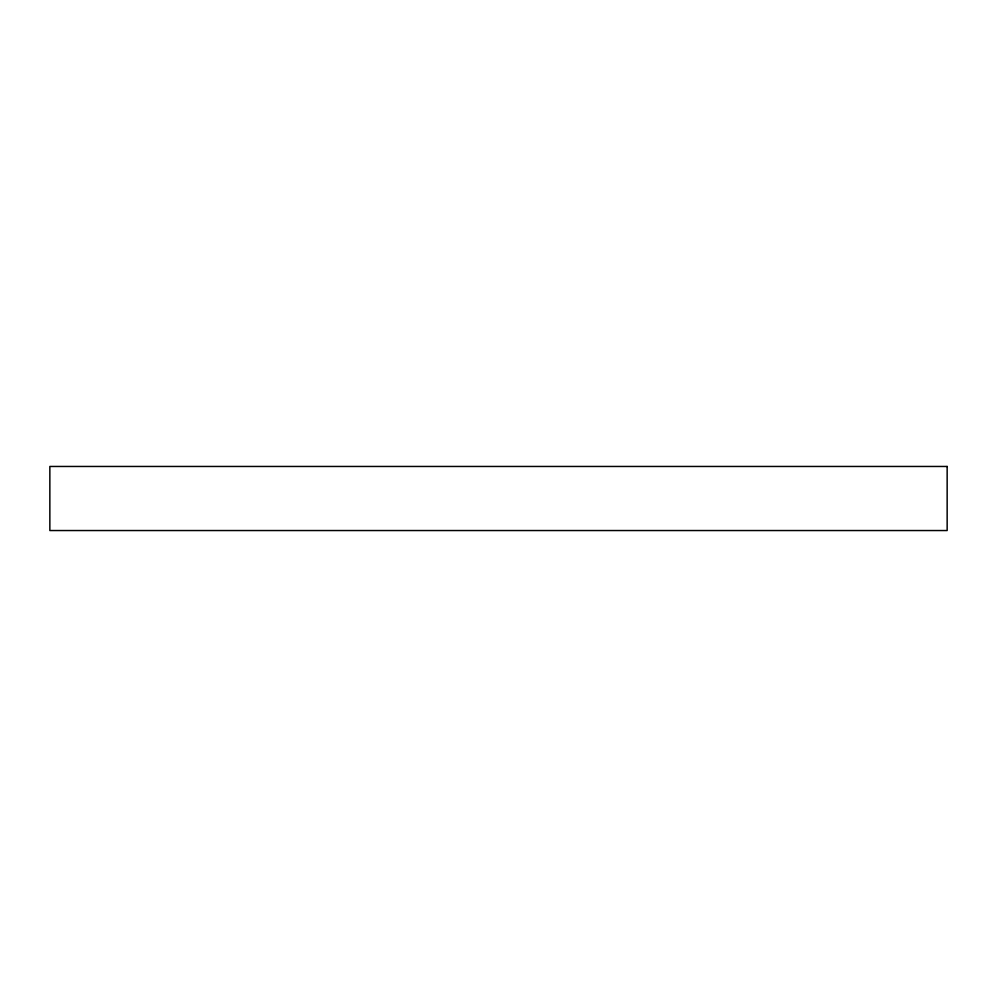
<?xml version="1.0" encoding="UTF-8"?>
<svg xmlns="http://www.w3.org/2000/svg" width="997" height="997" viewBox="0 0 997 997"><rect width="100%" height="100%" fill="white"/><g stroke="black" fill="none" stroke-linecap="round" stroke-linejoin="round"><path stroke-width="1.5" d="M947.15 466.459L49.85 466.459L49.85 530.541L947.15 530.541L947.15 466.459"/></g></svg>
